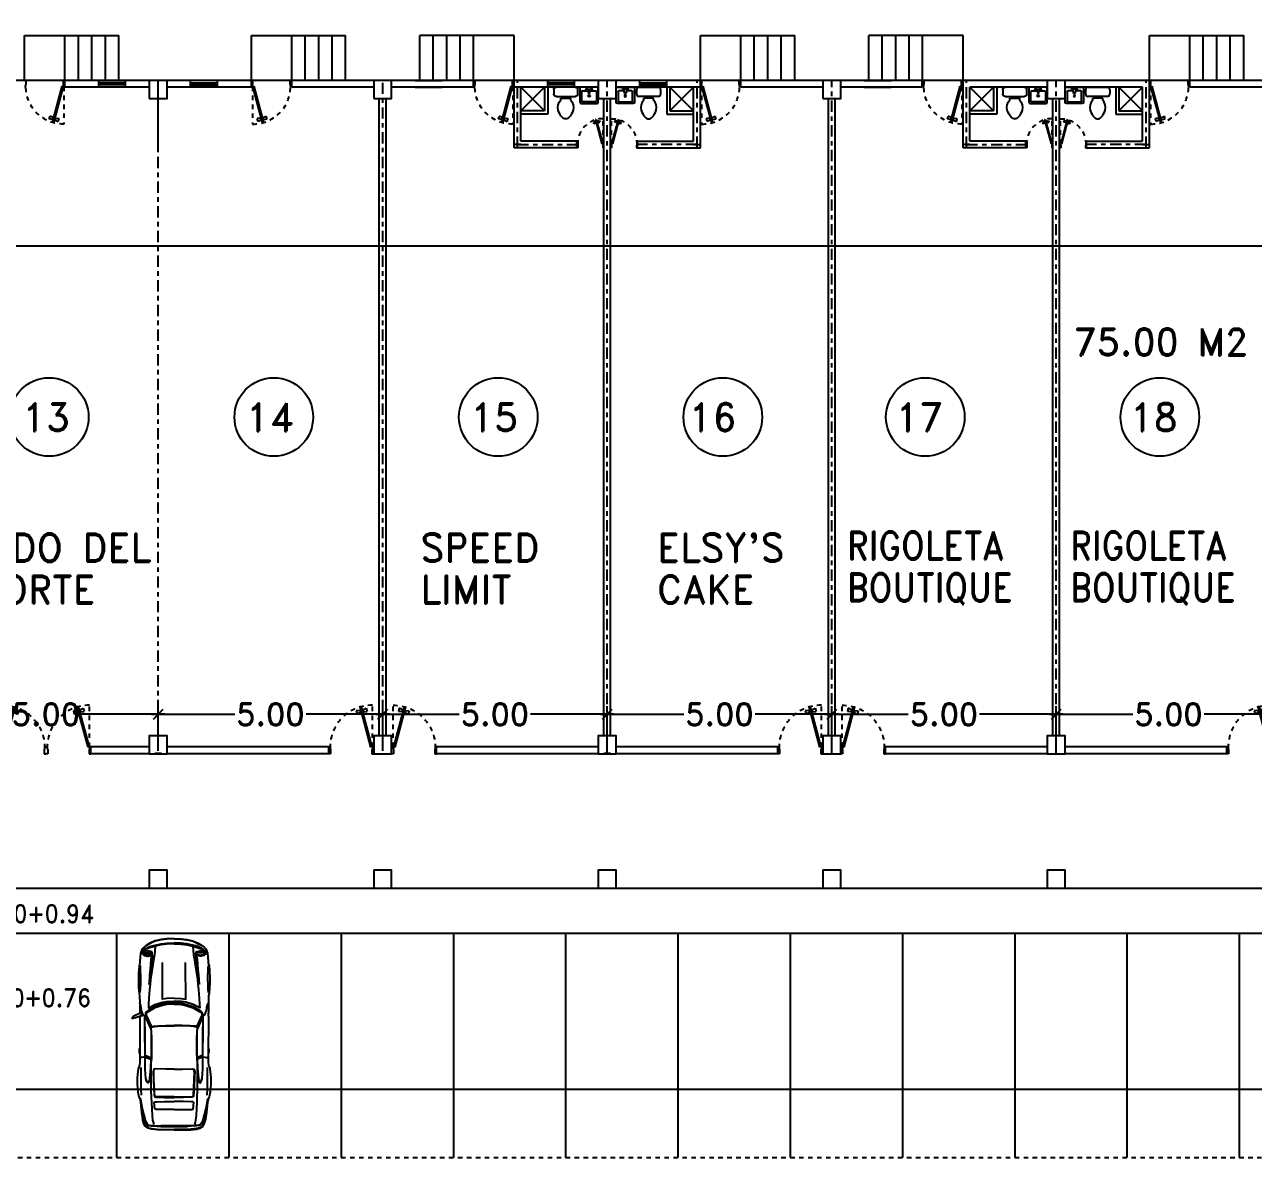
# Model space of a CAD drawing. Header units: millimetres. Extents: x 1590 to 1932, y -48 to 167.
# Drawn here: x 1657.69 to 1685.05, y 94.11 to 119.35 of the extents above; entities that cross this region are included whole.
import ezdxf

# ---------------------------------------------------------------- set-up
doc = ezdxf.new("R2010")
doc.units = ezdxf.units.MM
doc.header["$LTSCALE"] = 0.1
doc.header["$MEASUREMENT"] = 0
doc.header["$PDMODE"] = 35
doc.header["$PDSIZE"] = 0.75
for name, pattern in [('CENTERX2', [4, 2.5, -0.5, 0.5, -0.5]), ('DASHED', [0.75, 0.5, -0.25]), ('HIDDEN2', [0.1875, 0.125, -0.0625])]:
    doc.linetypes.add(name, pattern=pattern)
doc.layers.get('0').update_dxf_attribs({"linetype": 'CONTINUOUS'})
doc.layers.get('DEFPOINTS').update_dxf_attribs({"linetype": 'CONTINUOUS'})
for name, color, linetype in [('_KTI_CONTROL', 7, 'CONTINUOUS'), ('C-PRKG-CARS', 1, 'CONTINUOUS'), ('CALLES', 3, 'CONTINUOUS'), ('P-FIXT', 1, 'CONTINUOUS'), ('PARED', 4, 'CONTINUOUS'), ('PAREDES', 3, 'CONTINUOUS'), ('TERRENO', 4, 'CONTINUOUS'), ('TEXT', 3, 'CONTINUOUS')]:
    doc.layers.add(name, color=color, linetype=linetype)
doc.styles.add('ATT', font='txt')
doc.styles.add('ROMAND', font='romand.shx')
doc.dimstyles.new('URBA', dxfattribs={"dimtxt": 20, "dimasz": 0.5, "dimexe": 1.25, "dimexo": 0.63, "dimgap": 0.63, "dimtad": 0, "dimtih": 1, "dimtoh": 1, "dimzin": 1, "dimdsep": 46, "dimtxsty": 'ROMAND', "dimcen": 2.5, "dimclrd": 1, "dimclre": 1, "dimclrt": 3, "dimadec": 0, "dimazin": 0, "dimtfac": 1, "dimtmove": 0, "dimatfit": 3, "dimfxl": 1, "dimtvp": 1, "dimtolj": 1, "dimtzin": 1, "dimarcsym": 0})

# ---------------------------------------------------------------- blocks, each defined once
blk = doc.blocks.new('P-GIRO-D')
at = {"color": 2}
for p, q in [((-0.31, 0.963), (-0.389, 0.952)), ((-0.389, 0.952), (-0.371, 0.884)), ((-0.297, 0.915), (-0.371, 0.884)), ((-0.281, 1.048), (-0.31, 1.041)), ((-0.31, 1.041), (-0.069, 0.142)), ((-0.31, 0.963), (-0.297, 0.915)), ((-0.288, 0.958), (-0.307, 0.953)), ((-0.28, 0.929), (-0.299, 0.924)), ((-0.281, 1.048), (-0.04, 0.15)), ((-0.239, 0.971), (-0.259, 0.966)), ((-0.232, 0.942), (-0.251, 0.937)), ((-0.242, 0.981), (-0.167, 1.011)), ((-0.242, 0.981), (-0.229, 0.933)), ((-0.229, 0.933), (-0.149, 0.944)), ((-0.167, 1.011), (-0.149, 0.944)), ((-1, 0.15), (-0.97, 0.15)), ((-0.96, 0), (-1, 0)), ((-0.97, 0.15), (-0.97, 0.1)), ((-0.97, 0.1), (-0.96, 0.1)), ((-0.96, 0.1), (-0.96, 0)), ((-0.04, 0.15), (-0.069, 0.142)), ((-0.04, 0.1), (-0.04, 0)), ((-0.03, 0.1), (-0.04, 0.1)), ((-0.04, 0), (0, 0)), ((-0.03, 0.15), (-0.03, 0.1)), ((0, 0.15), (-0.03, 0.15))]:
    blk.add_line(p, q, dxfattribs=at)
at = {"color": 1, "linetype": 'HIDDEN2'}
blk.add_line((-0.03, 0.15), (-0.03, 1.08), dxfattribs=at)
blk.add_arc((-0.04, 0.15), 0.93, 89.3839, 180, dxfattribs=at)
blk = doc.blocks.new('02PCAR08')
at = {"color": 0, "linetype": 'ByBlock'}
for p, q in [((-104.1, 25.2), (-106.1, 20.2)), ((-103.4, 25.2), (-105.4, 20.1)), ((-102.6, 25.2), (-104.7, 20.1)), ((-165, 11.7), (-165, -11.7)), ((-164.5, -11.7), (-164.5, 11.7)), ((0, 0), (0, 0)), ((-104.1, -25.2), (-106.1, -20.2)), ((-103.4, -25.2), (-105.4, -20.1)), ((-102.6, -25.2), (-104.7, -20.1)), ((-68.3, -30.1), (-65.7, -30.1))]:
    blk.add_line(p, q, dxfattribs=at)
for points in [[(-67.9, 28.2), (-68.1, 27.8), (-65, 27.8), (-65.5, 29.8), (-68.5, 35.7), (-69.4, 36.7), (-70.2, 36.7), (-69.9, 35.7), (-68.3, 30.1), (-68.1, 29), (-67.1, 28.8)], [(-67.3, 25.4), (-68.3, 25.1), (-77.6, 20.8), (-78.2, 20.6), (-78.9, 20.4), (-81, 20), (-88.2, 19.8), (-96, 19.8), (-100.7, 19.8), (-105.5, 19.9), (-109.6, 20.2), (-113.5, 20.5), (-117.1, 20.8), (-119.9, 21.1), (-123.4, 21.5), (-125.6, 21.8), (-126.4, 22.3), (-126.8, 22.6), (-126.7, 23.1), (-126.2, 23.5), (-124.5, 24.4), (-122.9, 24.7), (-114.7, 25.3), (-68, 25.6)], [(-69.2, 25.1), (-78.4, 20.8), (-79.1, 20.6), (-79.8, 20.4), (-80.7, 20.1), (-83.9, 20), (-88.2, 20), (-92.7, 20), (-96, 20), (-104.7, 20.1), (-106.1, 20.2), (-113.5, 20.7), (-117.1, 20.9), (-119.5, 21.2), (-123, 21.5), (-125.2, 21.9), (-126.3, 22.3), (-126.5, 22.6), (-126.5, 23), (-126.1, 23.4), (-124.5, 24.2), (-122.9, 24.6), (-114.7, 25.2), (-103.9, 25.2), (-102.6, 25.2), (-86.2, 25.3), (-68.6, 25.5), (-68.2, 25.4)], [(-40.5, 21.9), (-34.1, 20.9), (-28, 20.1), (-23.9, 19.6), (-19.6, 19.1), (-15.4, 18.7), (-16.5, 20), (-18.7, 20.2), (-22.7, 20.6), (-27.4, 21), (-32, 21.4)], [(-11.4, 25.4), (-11.6, 26.1), (-11.9, 26.4), (-12.2, 26.1), (-12.5, 25.4), (-12.7, 24.4), (-12.8, 23), (-12.6, 21.8), (-12.5, 20.7), (-12.3, 20), (-11.9, 19.8), (-11.6, 20), (-11.4, 20.7), (-11.2, 21.8), (-11.1, 23), (-11.2, 24.3)], [(-67.3, -25.4), (-68.3, -25.1), (-77.6, -20.8), (-78.2, -20.6), (-78.9, -20.4), (-81, -20), (-88.2, -19.8), (-96, -19.8), (-100.7, -19.8), (-105.5, -19.9), (-109.6, -20.2), (-113.5, -20.5), (-117.1, -20.8), (-119.9, -21.1), (-123.4, -21.5), (-125.6, -21.8), (-126.4, -22.3), (-126.8, -22.6), (-126.7, -23.1), (-126.2, -23.5), (-124.5, -24.4), (-122.9, -24.7), (-114.7, -25.3), (-68, -25.6)], [(-69.2, -25.1), (-78.4, -20.8), (-79.1, -20.6), (-79.8, -20.4), (-80.7, -20.1), (-83.9, -20), (-88.2, -20), (-92.7, -20), (-96, -20), (-104.7, -20.1), (-106.1, -20.2), (-113.5, -20.7), (-117.1, -20.9), (-119.5, -21.2), (-123, -21.5), (-125.2, -21.9), (-126.3, -22.3), (-126.5, -22.6), (-126.5, -23), (-126.1, -23.4), (-124.5, -24.2), (-122.9, -24.6), (-114.7, -25.2), (-103.9, -25.2), (-102.6, -25.2), (-86.2, -25.3), (-68.6, -25.5), (-68.2, -25.4)], [(-40.5, -21.9), (-34.1, -20.9), (-28, -20.1), (-23.9, -19.6), (-19.6, -19.1), (-15.4, -18.7), (-16.5, -20), (-18.7, -20.2), (-22.7, -20.6), (-27.4, -21), (-32, -21.4)], [(-11.4, -25.4), (-11.6, -26.1), (-11.9, -26.4), (-12.2, -26.1), (-12.5, -25.4), (-12.7, -24.4), (-12.8, -23), (-12.6, -21.8), (-12.5, -20.7), (-12.3, -20), (-11.9, -19.8), (-11.6, -20), (-11.4, -20.7), (-11.2, -21.8), (-11.1, -23), (-11.2, -24.3)]]:
    blk.add_lwpolyline(points, close=True, dxfattribs=at)
for points in [[(-168.3, 0), (-168, 11.3), (-167.9, 14.6), (-167.3, 19.8), (-166.5, 22.7), (-164.7, 25.4), (-162.2, 26.7), (-158.7, 27.6)], [(-68.3, 30.1), (-104, 30), (-108.4, 30), (-111.6, 30.3), (-112.8, 31), (-114.8, 31.5), (-119.2, 32), (-122.8, 32.2), (-127.2, 32.2), (-131.3, 32.1), (-135, 31.6), (-138.9, 30.8), (-140.6, 30.1), (-144.1, 29.4), (-152.8, 28.4), (-158.7, 27.6), (-162.2, 26.4), (-164.5, 25.2), (-166.1, 22.7), (-166.9, 19.8), (-167.5, 14.9), (-167.6, 11.7), (-167.8, 0)], [(-140.6, 29.7), (-141.2, 29.4), (-147.8, 28.1), (-155.1, 26.5), (-159.6, 25.7), (-161.4, 25), (-163.2, 23.9), (-164.1, 22.4), (-164.6, 19.7), (-164.9, 15.1), (-165, 11.7)], [(-155.1, 26.5), (-155.4, 26.1), (-159.6, 25.2), (-161.4, 24.4), (-163.2, 23.3), (-163.8, 22), (-164.5, 15.1), (-164.5, 11.7)], [(-113.3, 29), (-117.4, 29.1), (-122.5, 29.1), (-127.4, 29), (-132.4, 29), (-137.5, 28.9)], [(-103.9, 25.2), (-103.9, 25.6), (-104.2, 26.9), (-104.4, 28.3), (-104.4, 29.1), (-104, 30)], [(-96, 30), (-96.3, 30), (-96.9, 30.5), (-100.1, 30.5), (-101.1, 30), (-102.5, 30)], [(-56.4, 0), (-56.7, 6.2), (-57.6, 10.2), (-59.8, 16.9), (-63.3, 22.7), (-63.9, 23.5), (-64.8, 24.4), (-65.7, 24.9), (-66.7, 25), (-67.8, 25), (-77.1, 20.7), (-77.7, 20.4), (-77.9, 19.7), (-77.7, 18.5), (-77.4, 16.9), (-77.1, 14.2), (-76.7, 7.2), (-76.7, 0)], [(-57.7, 0), (-58, 6.2), (-58.8, 10.2), (-61.1, 16.9), (-64.5, 22.7), (-65, 23.5), (-66, 24.3), (-67.3, 24.4), (-76.6, 20.2), (-77.2, 19.9), (-77.4, 19.4), (-77.1, 18.4), (-76.7, 14.1), (-76.4, 7.2), (-76.4, 0)], [(-68, 25.8), (-67, 27.1), (-63.3, 28.4), (-59, 29), (-57, 30.1)], [(0, 0), (-0.3, 6.2), (-0.9, 11.2), (-2.2, 16.4), (-3.3, 19.2), (-4.3, 21.3), (-6.3, 24.3), (-7.8, 26.3), (-9.2, 27.8), (-10.6, 28.5), (-13, 29.3), (-20.2, 30), (-21.7, 30), (-24, 30.7), (-27.8, 31), (-30.4, 31.2), (-33.4, 31.3), (-36.2, 31.3), (-39.7, 31.3), (-43, 31.1), (-48.4, 30.7), (-50.1, 30.2), (-57, 30.1), (-65.7, 30.1)], [(-7, 16.5), (-14.4, 17.2), (-17.5, 17.7), (-21.2, 18.3), (-25.2, 18.9), (-28.8, 19.5), (-36.2, 20.5), (-40.5, 21), (-44.8, 21.4), (-48.9, 21.8), (-52.6, 22), (-57.9, 22.3), (-61.1, 22.5), (-58, 16.9), (-56, 10.2), (-55.3, 6.2), (-55, 0)], [(-23.7, 29.8), (-26.1, 29.7), (-29, 29.6), (-32.6, 29.4), (-36.2, 29.4), (-40, 29.5), (-44.2, 29.6), (-47.5, 29.9)], [(-11.3, 26.8), (-12.3, 27), (-13.3, 27.3), (-14.2, 27), (-15.1, 26.3), (-15.4, 24.8), (-15.5, 23.5), (-15.5, 22.8), (-15.4, 21.5), (-15.1, 20), (-14.2, 19.2), (-13.3, 19.1), (-12.3, 19.3), (-11.3, 19.9)], [(-11.9, 19.8), (-12.7, 19.5), (-13.1, 19.5), (-13.8, 19.8), (-14.2, 20.6), (-14.6, 21.9), (-14.7, 23.1), (-14.6, 24.3), (-14.2, 25.6), (-13.8, 26.5), (-13.1, 26.8), (-11.9, 26.4)], [(-4.8, 0), (-5.1, 6.2), (-5.7, 11.2), (-7, 16.5), (-7.6, 19.2), (-8.3, 21.3), (-8.8, 22.7), (-9.3, 23.8), (-10.7, 26.4), (-13.7, 28.6), (-10.2, 26.2), (-8.6, 23.8), (-8, 22.7), (-7.3, 21.3), (-6.7, 19.2), (-6, 16.5), (-4.7, 11.2), (-4.1, 6.2), (-3.8, 0)], [(-12.6, 24.3), (-12.5, 23), (-12.7, 21.8)], [(-0.4, 0), (-0.7, 6.2), (-1.2, 11.2), (-2.5, 16.4), (-3.7, 19.2), (-4.7, 21.3), (-5.5, 22.8), (-7.8, 26.3)], [(-109.6, 20.2), (-127.4, 20.2), (-133.8, 20.2), (-139.2, 20.1), (-143.9, 19.9), (-149.5, 19.6), (-155.4, 19.3), (-159.6, 18.8), (-161.4, 18.4), (-163.2, 17.8)], [(-150.1, 0), (-150.1, 11.7), (-150, 15.7), (-149.5, 16.9), (-143.9, 17.4), (-143.5, 16.6), (-143.3, 15.1), (-143.2, 8.3), (-143.2, 0)], [(-114.7, 0), (-114.7, 7.2), (-114.5, 16.2), (-114.8, 17.6), (-117.1, 18.1), (-120.6, 18), (-124.5, 17.9), (-127.9, 17.7), (-129.9, 17.7), (-132.5, 17.5), (-134.8, 17.4), (-138.4, 17.1), (-139, 16.7), (-139.4, 16), (-139.5, 8.3), (-139.5, 0)], [(-139, 0), (-139, 8.2), (-138.9, 15.9), (-138.5, 16.6), (-138, 17), (-117.2, 17.9), (-115, 17.5)], [(-68.3, -30.1), (-104, -30), (-108.4, -30), (-111.6, -30.3), (-112.8, -31), (-114.8, -31.5), (-119.2, -32), (-122.8, -32.2), (-127.2, -32.2), (-131.3, -32.1), (-135, -31.6), (-138.9, -30.8), (-140.6, -30.1), (-144.1, -29.4), (-152.8, -28.4), (-158.7, -27.6), (-162.2, -26.4), (-164.5, -25.2), (-166.1, -22.7), (-166.9, -19.8), (-167.5, -14.9), (-167.6, -11.7), (-167.8, 0)], [(-150.1, 0), (-150.1, -11.7), (-150, -15.7), (-149.5, -16.9), (-143.9, -17.4), (-143.5, -16.6), (-143.3, -15.1), (-143.2, -8.3), (-143.2, 0)], [(-114.7, 0), (-114.7, -7.2), (-114.5, -16.2), (-114.8, -17.6), (-117.1, -18.1), (-120.6, -18), (-124.5, -17.9), (-127.9, -17.7), (-129.9, -17.7), (-132.5, -17.5), (-134.8, -17.4), (-138.4, -17.1), (-139, -16.7), (-139.4, -16), (-139.5, -8.3), (-139.5, 0)], [(-139, 0), (-139, -8.2), (-138.9, -15.9), (-138.5, -16.6), (-138, -17), (-117.2, -17.9), (-115, -17.5)], [(-56.4, 0), (-56.7, -6.2), (-57.6, -10.2), (-59.8, -16.9), (-63.3, -22.7), (-63.9, -23.5), (-64.8, -24.4), (-65.7, -24.9), (-66.7, -25), (-67.8, -25), (-77.1, -20.7), (-77.7, -20.4), (-77.9, -19.7), (-77.7, -18.5), (-77.4, -16.9), (-77.1, -14.2), (-76.7, -7.2), (-76.7, 0)], [(-57.7, 0), (-58, -6.2), (-58.8, -10.2), (-61.1, -16.9), (-64.5, -22.7), (-65, -23.5), (-66, -24.3), (-67.3, -24.4), (-76.6, -20.2), (-77.2, -19.9), (-77.4, -19.4), (-77.1, -18.4), (-76.7, -14.1), (-76.4, -7.2), (-76.4, 0)], [(0, 0), (-0.3, -6.2), (-0.9, -11.2), (-2.2, -16.4), (-3.3, -19.2), (-4.3, -21.3), (-6.3, -24.3), (-7.8, -26.3), (-9.2, -27.8), (-10.6, -28.5), (-13, -29.3), (-20.2, -30), (-21.7, -30), (-24, -30.7), (-27.8, -31), (-30.4, -31.2), (-33.4, -31.3), (-36.2, -31.3), (-39.7, -31.3), (-43, -31.1), (-48.4, -30.7), (-50.1, -30.2), (-57, -30.1), (-65.7, -30.1)], [(-7, -16.5), (-14.4, -17.2), (-17.5, -17.7), (-21.2, -18.3), (-25.2, -18.9), (-28.8, -19.5), (-36.2, -20.5), (-40.5, -21), (-44.8, -21.4), (-48.9, -21.8), (-52.6, -22), (-57.9, -22.3), (-61.1, -22.5), (-58, -16.9), (-56, -10.2), (-55.3, -6.2), (-55, 0)], [(-52.5, 0), (-52.7, 6.2), (-53.3, 10.2), (-51, 10.2), (-25.2, 10.1), (-21.2, 10.1)], [(-52.5, 0), (-52.7, -6.2), (-53.3, -10.2), (-51, -10.2), (-25.2, -10.1), (-21.2, -10.1)], [(-4.8, 0), (-5.1, -6.2), (-5.7, -11.2), (-7, -16.5), (-7.6, -19.2), (-8.3, -21.3), (-8.8, -22.7), (-9.3, -23.8), (-10.7, -26.4), (-13.7, -28.6), (-10.2, -26.2), (-8.6, -23.8), (-8, -22.7), (-7.3, -21.3), (-6.7, -19.2), (-6, -16.5), (-4.7, -11.2), (-4.1, -6.2), (-3.8, 0)], [(-0.4, 0), (-0.7, -6.2), (-1.2, -11.2), (-2.5, -16.4), (-3.7, -19.2), (-4.7, -21.3), (-5.5, -22.8), (-7.8, -26.3)], [(-168.3, 0), (-168, -11.3), (-167.9, -14.6), (-167.3, -19.8), (-166.5, -22.7), (-164.7, -25.4), (-162.2, -26.7), (-158.7, -27.6)], [(-140.6, -29.7), (-141.2, -29.4), (-147.8, -28.1), (-155.1, -26.5), (-159.6, -25.7), (-161.4, -25), (-163.2, -23.9), (-164.1, -22.4), (-164.6, -19.7), (-164.9, -15.1), (-165, -11.7)], [(-155.1, -26.5), (-155.4, -26.1), (-159.6, -25.2), (-161.4, -24.4), (-163.2, -23.3), (-163.8, -22), (-164.5, -15.1), (-164.5, -11.7)], [(-109.6, -20.2), (-127.4, -20.2), (-133.8, -20.2), (-139.2, -20.1), (-143.9, -19.9), (-149.5, -19.6), (-155.4, -19.3), (-159.6, -18.8), (-161.4, -18.4), (-163.2, -17.8)], [(-11.3, -26.8), (-12.3, -27), (-13.3, -27.3), (-14.2, -27), (-15.1, -26.3), (-15.4, -24.8), (-15.5, -23.5), (-15.5, -22.8), (-15.4, -21.5), (-15.1, -20), (-14.2, -19.2), (-13.3, -19.1), (-12.3, -19.3), (-11.3, -19.9)], [(-11.9, -19.8), (-12.7, -19.5), (-13.1, -19.5), (-13.8, -19.8), (-14.2, -20.6), (-14.6, -21.9), (-14.7, -23.1), (-14.6, -24.3), (-14.2, -25.6), (-13.8, -26.5), (-13.1, -26.8), (-11.9, -26.4)], [(-113.3, -29), (-117.4, -29.1), (-122.5, -29.1), (-127.4, -29), (-132.4, -29), (-137.5, -28.9)], [(-103.9, -25.2), (-103.9, -25.6), (-104.2, -26.9), (-104.4, -28.3), (-104.4, -29.1), (-104, -30)], [(-96, -30), (-96.3, -30), (-96.9, -30.5), (-100.1, -30.5), (-101.1, -30), (-102.5, -30)], [(-68, -25.8), (-67, -27.1), (-63.3, -28.4), (-59, -29), (-57, -30.1)], [(-23.7, -29.8), (-26.1, -29.7), (-29, -29.6), (-32.6, -29.4), (-36.2, -29.4), (-40, -29.5), (-44.2, -29.6), (-47.5, -29.9)], [(-12.6, -24.3), (-12.5, -23), (-12.7, -21.8)]]:
    blk.add_lwpolyline(points, dxfattribs=at)
blk = doc.blocks.new('15PTOI01')
at = {"color": 0, "linetype": 'ByBlock'}
for p, q in [((0, -8.5), (0, 8.5)), ((2, 10.5), (6, 10.5)), ((8, 8.5), (8, -8.5)), ((9.5, 4.375), (9.5, -4.375)), ((11.25, 4.375), (9.5, 4.375)), ((6, -10.5), (2, -10.5)), ((11.25, -4.375), (9.5, -4.375))]:
    blk.add_line(p, q, dxfattribs=at)
for centre, radius, start, end in [((2, 8.5), 2, 90, 180), ((6, 8.5), 2, 0, 90), ((17.766404, -2.827313), 9.712715, 75.184599, 132.137709), ((13.6875, -12.03125), 19.717859, 49.950272, 70.559965), ((23.458333, 0), 4.229167, 313.602819, 46.397181), ((2, -8.5), 2, 180, 270), ((6, -8.5), 2, 270, 0), ((17.766404, 2.827313), 9.712715, 227.862291, 284.815401), ((13.6875, 12.03125), 19.717859, 289.440035, 310.049728)]:
    blk.add_arc(centre, radius, start, end, dxfattribs=at)
at = {"color": 0, "linetype": 'ByBlock', "style": 'ATT'}
for tag, p, flags in [('ITEM', (0, -23), 3), ('ROOM_NUMBER', (0, -32), 1)]:
    blk.add_attdef(tag, p, '', height=6, dxfattribs=dict(at, flags=flags))
blk = doc.blocks.new('ss1')
at = {"layer": '_KTI_CONTROL', "color": 1}
for points in [[(0.141, 0.122, 0), (0.141, 0.122, 0), (0.141, 0.122, 0), (0.141, 0.122, 0), (0.141, 0.122, 0)], [(0.141, 0.122, 0), (0.141, 0.122, 0), (0.141, 0.122, 0), (0.141, 0.122, 0), (0.141, 0.122, 0), (0.141, 0.122, 0), (0.141, 0.122, 0), (0.141, 0.122, 0), (0.141, 0.122, 0), (0.141, 0.122, 0), (0.141, 0.122, 0)]]:
    blk.add_polyline3d(points, dxfattribs=at)
at = {"layer": '_KTI_CONTROL'}
for points in [[(0.141, 0.122, 0), (0.141, 0.122, 0), (0.141, 0.122, 0), (0.141, 0.122, 0)], [(0.141, 0.122, 0), (0.141, 0.122, 0)]]:
    blk.add_polyline3d(points, dxfattribs=at)
at = {"layer": 'P-FIXT', "xscale": 0.0254, "yscale": 0.0254, "zscale": 0.0254}
blk.add_blockref('15PTOI01', (17.719, 12.528), dxfattribs=at)
blk = doc.blocks.new('15PLAV06')
at = {"color": 0, "linetype": 'ByBlock'}
for p, q in [((0, 8.5), (0, -8.5)), ((16.5, 10), (1.5, 10)), ((2, -1.5), (2, 1.5)), ((7, 0.5), (3, 1.5)), ((4, 1.25), (4, 7.25)), ((4.75, 8), (15.25, 8)), ((7, -0.5), (7, 0.5)), ((16, 7.25), (16, -7.25)), ((18, -8.5), (18, 8.5)), ((1.5, -10), (16.5, -10)), ((3, -1.5), (7, -0.5)), ((4, -7.25), (4, -1.25)), ((15.25, -8), (4.75, -8))]:
    blk.add_line(p, q, dxfattribs=at)
for centre in [(2.5, 2.5), (9.5, 0), (2.5, -2.5)]:
    blk.add_circle(centre, 1, dxfattribs=at)
for centre, radius, start, end in [((1.5, 8.5), 1.5, 90, 180), ((4.75, 7.25), 0.75, 90, 180), ((15.25, 7.25), 0.75, 0, 90), ((16.5, 8.5), 1.5, 0, 90), ((1.5, -8.5), 1.5, 180, 270), ((4.75, -7.25), 0.75, 180, 270), ((15.25, -7.25), 0.75, 270, 0), ((16.5, -8.5), 1.5, 270, 0)]:
    blk.add_arc(centre, radius, start, end, dxfattribs=at)
at = {"color": 0, "linetype": 'ByBlock', "style": 'ATT'}
for tag, p, flags in [('ROOM_NUMBER', (0, -29), 1), ('ITEM', (0, -20), 3)]:
    blk.add_attdef(tag, p, '', height=6, dxfattribs=dict(at, flags=flags))
blk = doc.blocks.new('UTP1$0$DIMBLOCK')
at = {"color": 1}
blk.add_line((-7.5, 0), (10.5, 0), dxfattribs=at)
at = {"color": 4}
blk.add_line((-5.25, -5.25), (5.25, 5.25), dxfattribs=at)
blk = doc.blocks.new('*D207')
at = {"layer": 'CALLES', "color": 1, "linetype": 'Continuous', "transparency": 16777216}
for p, q in [((1655.661, 103.169), (1655.661, 104.162)), ((1660.661, 103.169), (1660.661, 104.162)), ((1655.681, 103.982), (1657.367, 103.982)), ((1660.641, 103.982), (1658.955, 103.982))]:
    blk.add_line(p, q, dxfattribs=at)
at = {"layer": 'DEFPOINTS', "color": 0, "linetype": 'Continuous', "transparency": 16777216}
for p in [(1660.661, 103.982), (1655.661, 103.106), (1660.661, 103.106)]:
    blk.add_point(p, dxfattribs=at)
at = {"layer": 'CALLES', "color": 1, "linetype": 'Continuous', "transparency": 16777216, "xscale": 0.02, "yscale": 0.02, "zscale": 0.02, "rotation": 180}
blk.add_blockref('UTP1$0$DIMBLOCK', (1655.661, 103.982), dxfattribs=at)
at = {"layer": 'CALLES', "color": 1, "linetype": 'Continuous', "transparency": 16777216, "xscale": 0.02, "yscale": 0.02, "zscale": 0.02}
blk.add_blockref('UTP1$0$DIMBLOCK', (1660.661, 103.982), dxfattribs=at)
at = {"layer": 'CALLES', "color": 3, "linetype": 'Continuous', "transparency": 16777216, "insert": (1658.161, 103.982), "char_height": 0.5, "attachment_point": 5, "style": 'ROMAND'}
blk.add_mtext('\\A1;5.00', dxfattribs=at)
blk = doc.blocks.new('*D208')
at = {"layer": 'CALLES', "color": 1, "linetype": 'Continuous', "transparency": 16777216}
for p, q in [((1660.661, 103.169), (1660.661, 104.162)), ((1665.661, 103.169), (1665.661, 104.162)), ((1660.681, 103.982), (1662.367, 103.982)), ((1665.641, 103.982), (1663.955, 103.982))]:
    blk.add_line(p, q, dxfattribs=at)
at = {"layer": 'DEFPOINTS', "color": 0, "linetype": 'Continuous', "transparency": 16777216}
for p in [(1665.661, 103.982), (1660.661, 103.106), (1665.661, 103.106)]:
    blk.add_point(p, dxfattribs=at)
at = {"layer": 'CALLES', "color": 1, "linetype": 'Continuous', "transparency": 16777216, "xscale": 0.02, "yscale": 0.02, "zscale": 0.02, "rotation": 180}
blk.add_blockref('UTP1$0$DIMBLOCK', (1660.661, 103.982), dxfattribs=at)
at = {"layer": 'CALLES', "color": 1, "linetype": 'Continuous', "transparency": 16777216, "xscale": 0.02, "yscale": 0.02, "zscale": 0.02}
blk.add_blockref('UTP1$0$DIMBLOCK', (1665.661, 103.982), dxfattribs=at)
at = {"layer": 'CALLES', "color": 3, "linetype": 'Continuous', "transparency": 16777216, "insert": (1663.161, 103.982), "char_height": 0.5, "attachment_point": 5, "style": 'ROMAND'}
blk.add_mtext('\\A1;5.00', dxfattribs=at)
blk = doc.blocks.new('*D209')
at = {"layer": 'CALLES', "color": 1, "linetype": 'Continuous', "transparency": 16777216}
for p, q in [((1665.661, 103.169), (1665.661, 104.162)), ((1670.661, 103.169), (1670.661, 104.162)), ((1665.681, 103.982), (1667.367, 103.982)), ((1670.641, 103.982), (1668.955, 103.982))]:
    blk.add_line(p, q, dxfattribs=at)
at = {"layer": 'DEFPOINTS', "color": 0, "linetype": 'Continuous', "transparency": 16777216}
for p in [(1670.661, 103.982), (1665.661, 103.106), (1670.661, 103.106)]:
    blk.add_point(p, dxfattribs=at)
at = {"layer": 'CALLES', "color": 1, "linetype": 'Continuous', "transparency": 16777216, "xscale": 0.02, "yscale": 0.02, "zscale": 0.02, "rotation": 180}
blk.add_blockref('UTP1$0$DIMBLOCK', (1665.661, 103.982), dxfattribs=at)
at = {"layer": 'CALLES', "color": 1, "linetype": 'Continuous', "transparency": 16777216, "xscale": 0.02, "yscale": 0.02, "zscale": 0.02}
blk.add_blockref('UTP1$0$DIMBLOCK', (1670.661, 103.982), dxfattribs=at)
at = {"layer": 'CALLES', "color": 3, "linetype": 'Continuous', "transparency": 16777216, "insert": (1668.161, 103.982), "char_height": 0.5, "attachment_point": 5, "style": 'ROMAND'}
blk.add_mtext('\\A1;5.00', dxfattribs=at)
blk = doc.blocks.new('*D210')
at = {"layer": 'CALLES', "color": 1, "linetype": 'Continuous', "transparency": 16777216}
for p, q in [((1670.661, 103.169), (1670.661, 104.162)), ((1675.661, 103.169), (1675.661, 104.162)), ((1670.681, 103.982), (1672.367, 103.982)), ((1675.641, 103.982), (1673.955, 103.982))]:
    blk.add_line(p, q, dxfattribs=at)
at = {"layer": 'DEFPOINTS', "color": 0, "linetype": 'Continuous', "transparency": 16777216}
for p in [(1675.661, 103.982), (1670.661, 103.106), (1675.661, 103.106)]:
    blk.add_point(p, dxfattribs=at)
at = {"layer": 'CALLES', "color": 1, "linetype": 'Continuous', "transparency": 16777216, "xscale": 0.02, "yscale": 0.02, "zscale": 0.02, "rotation": 180}
blk.add_blockref('UTP1$0$DIMBLOCK', (1670.661, 103.982), dxfattribs=at)
at = {"layer": 'CALLES', "color": 1, "linetype": 'Continuous', "transparency": 16777216, "xscale": 0.02, "yscale": 0.02, "zscale": 0.02}
blk.add_blockref('UTP1$0$DIMBLOCK', (1675.661, 103.982), dxfattribs=at)
at = {"layer": 'CALLES', "color": 3, "linetype": 'Continuous', "transparency": 16777216, "insert": (1673.161, 103.982), "char_height": 0.5, "attachment_point": 5, "style": 'ROMAND'}
blk.add_mtext('\\A1;5.00', dxfattribs=at)
blk = doc.blocks.new('*D211')
at = {"layer": 'CALLES', "color": 1, "linetype": 'Continuous', "transparency": 16777216}
for p, q in [((1675.661, 103.169), (1675.661, 104.162)), ((1680.661, 103.169), (1680.661, 104.162)), ((1675.681, 103.982), (1677.367, 103.982)), ((1680.641, 103.982), (1678.955, 103.982))]:
    blk.add_line(p, q, dxfattribs=at)
at = {"layer": 'DEFPOINTS', "color": 0, "linetype": 'Continuous', "transparency": 16777216}
for p in [(1680.661, 103.982), (1675.661, 103.106), (1680.661, 103.106)]:
    blk.add_point(p, dxfattribs=at)
at = {"layer": 'CALLES', "color": 1, "linetype": 'Continuous', "transparency": 16777216, "xscale": 0.02, "yscale": 0.02, "zscale": 0.02, "rotation": 180}
blk.add_blockref('UTP1$0$DIMBLOCK', (1675.661, 103.982), dxfattribs=at)
at = {"layer": 'CALLES', "color": 1, "linetype": 'Continuous', "transparency": 16777216, "xscale": 0.02, "yscale": 0.02, "zscale": 0.02}
blk.add_blockref('UTP1$0$DIMBLOCK', (1680.661, 103.982), dxfattribs=at)
at = {"layer": 'CALLES', "color": 3, "linetype": 'Continuous', "transparency": 16777216, "insert": (1678.161, 103.982), "char_height": 0.5, "attachment_point": 5, "style": 'ROMAND'}
blk.add_mtext('\\A1;5.00', dxfattribs=at)
blk = doc.blocks.new('*D212')
at = {"layer": 'CALLES', "color": 1, "linetype": 'Continuous', "transparency": 16777216}
for p, q in [((1680.661, 103.169), (1680.661, 104.162)), ((1685.661, 103.169), (1685.661, 104.162)), ((1680.681, 103.982), (1682.367, 103.982)), ((1685.641, 103.982), (1683.955, 103.982))]:
    blk.add_line(p, q, dxfattribs=at)
at = {"layer": 'DEFPOINTS', "color": 0, "linetype": 'Continuous', "transparency": 16777216}
for p in [(1685.661, 103.982), (1680.661, 103.106), (1685.661, 103.106)]:
    blk.add_point(p, dxfattribs=at)
at = {"layer": 'CALLES', "color": 1, "linetype": 'Continuous', "transparency": 16777216, "xscale": 0.02, "yscale": 0.02, "zscale": 0.02, "rotation": 180}
blk.add_blockref('UTP1$0$DIMBLOCK', (1680.661, 103.982), dxfattribs=at)
at = {"layer": 'CALLES', "color": 1, "linetype": 'Continuous', "transparency": 16777216, "xscale": 0.02, "yscale": 0.02, "zscale": 0.02}
blk.add_blockref('UTP1$0$DIMBLOCK', (1685.661, 103.982), dxfattribs=at)
at = {"layer": 'CALLES', "color": 3, "linetype": 'Continuous', "transparency": 16777216, "insert": (1683.161, 103.982), "char_height": 0.5, "attachment_point": 5, "style": 'ROMAND'}
blk.add_mtext('\\A1;5.00', dxfattribs=at)
blk = doc.blocks.new('*D224')
at = {"layer": 'CALLES', "color": 1, "linetype": 'Continuous', "transparency": 16777216}
for p, q in [((1654.736, 94.171), (1654.736, 95.811)), ((1733.028, 94.171), (1733.028, 95.811)), ((1654.756, 95.631), (1692.408, 95.631)), ((1733.008, 95.631), (1694.448, 95.631))]:
    blk.add_line(p, q, dxfattribs=at)
at = {"layer": 'DEFPOINTS', "color": 0, "linetype": 'Continuous', "transparency": 16777216}
for p in [(1733.028, 95.631), (1654.736, 94.108), (1733.028, 94.108)]:
    blk.add_point(p, dxfattribs=at)
at = {"layer": 'CALLES', "color": 1, "linetype": 'Continuous', "transparency": 16777216, "xscale": 0.02, "yscale": 0.02, "zscale": 0.02, "rotation": 180}
blk.add_blockref('UTP1$0$DIMBLOCK', (1654.736, 95.631), dxfattribs=at)
at = {"layer": 'CALLES', "color": 1, "linetype": 'Continuous', "transparency": 16777216, "xscale": 0.02, "yscale": 0.02, "zscale": 0.02}
blk.add_blockref('UTP1$0$DIMBLOCK', (1733.028, 95.631), dxfattribs=at)
at = {"layer": 'CALLES', "color": 3, "linetype": 'Continuous', "transparency": 16777216, "insert": (1693.428, 95.631), "char_height": 0.5, "attachment_point": 5, "style": 'ROMAND'}
blk.add_mtext('\\A1;78.29', dxfattribs=at)
blk = doc.blocks.new('*D347')
at = {"color": 1, "linetype": 'Continuous', "transparency": 16777216}
for p, q in [((1640.661, 112.864), (1640.661, 114.603)), ((1640.681, 114.423), (1687.917, 114.423)), ((1735.641, 114.423), (1693.314, 114.423)), ((1735.661, 112.106), (1735.661, 114.603))]:
    blk.add_line(p, q, dxfattribs=at)
at = {"layer": 'DEFPOINTS', "color": 0, "linetype": 'Continuous', "transparency": 16777216}
for p in [(1735.661, 114.423), (1640.661, 112.802), (1735.661, 112.043)]:
    blk.add_point(p, dxfattribs=at)
at = {"color": 1, "linetype": 'Continuous', "transparency": 16777216, "xscale": 0.02, "yscale": 0.02, "zscale": 0.02, "rotation": 180}
blk.add_blockref('UTP1$0$DIMBLOCK', (1640.661, 114.423), dxfattribs=at)
at = {"color": 1, "linetype": 'Continuous', "transparency": 16777216, "xscale": 0.02, "yscale": 0.02, "zscale": 0.02}
blk.add_blockref('UTP1$0$DIMBLOCK', (1735.661, 114.423), dxfattribs=at)
at = {"color": 3, "linetype": 'Continuous', "transparency": 16777216, "insert": (1690.615, 114.423), "char_height": 0.5, "attachment_point": 5, "style": 'ROMAND'}
blk.add_mtext('\\A1;POLIGONO "D"', dxfattribs=at)

msp = doc.modelspace()

# ---------------------------------------------------------------- linework, layer by layer
at = {"color": 1, "linetype": 'Continuous'}
for p, q in [((1657.6858, 118.1043), (1657.6858, 119.1043)), ((1657.6858, 119.1043), (1659.7858, 119.1043)), ((1658.5858, 118.1043), (1658.5858, 119.1043)), ((1658.5858, 118.1043), (1658.5858, 119.1043)), ((1658.5858, 118.1043), (1658.5858, 119.1043)), ((1658.8858, 118.1043), (1658.8858, 119.1043)), ((1659.1858, 118.1043), (1659.1858, 119.1043)), ((1659.4858, 118.1043), (1659.4858, 119.1043)), ((1659.7858, 118.1043), (1659.7858, 119.1043)), ((1662.7358, 118.1043), (1662.7358, 119.1043)), ((1662.7358, 119.1043), (1664.8358, 119.1043)), ((1663.6358, 118.1043), (1663.6358, 119.1043)), ((1663.6358, 118.1043), (1663.6358, 119.1043)), ((1663.6358, 118.1043), (1663.6358, 119.1043)), ((1663.9358, 118.1043), (1663.9358, 119.1043)), ((1664.2358, 118.1043), (1664.2358, 119.1043)), ((1664.5358, 118.1043), (1664.5358, 119.1043)), ((1664.8358, 118.1043), (1664.8358, 119.1043)), ((1666.4858, 118.1043), (1666.4858, 119.1043)), ((1668.5858, 119.1043), (1666.4858, 119.1043)), ((1666.7858, 118.1043), (1666.7858, 119.1043)), ((1667.0858, 118.1043), (1667.0858, 119.1043)), ((1667.3858, 118.1043), (1667.3858, 119.1043)), ((1667.6858, 118.1043), (1667.6858, 119.1043)), ((1667.6858, 118.1043), (1667.6858, 119.1043)), ((1667.6858, 118.1043), (1667.6858, 119.1043)), ((1668.5858, 118.1043), (1668.5858, 119.1043)), ((1672.7358, 118.1043), (1672.7358, 119.1043)), ((1672.7358, 119.1043), (1674.8358, 119.1043)), ((1673.6358, 118.1043), (1673.6358, 119.1043)), ((1673.6358, 118.1043), (1673.6358, 119.1043)), ((1673.6358, 118.1043), (1673.6358, 119.1043)), ((1673.9358, 118.1043), (1673.9358, 119.1043)), ((1674.2358, 118.1043), (1674.2358, 119.1043)), ((1674.5358, 118.1043), (1674.5358, 119.1043)), ((1674.8358, 118.1043), (1674.8358, 119.1043)), ((1678.5858, 119.1043), (1676.4858, 119.1043)), ((1676.4858, 118.1043), (1676.4858, 119.1043)), ((1676.7858, 118.1043), (1676.7858, 119.1043)), ((1677.0858, 118.1043), (1677.0858, 119.1043)), ((1677.3858, 118.1043), (1677.3858, 119.1043)), ((1677.6858, 118.1043), (1677.6858, 119.1043)), ((1677.6858, 118.1043), (1677.6858, 119.1043)), ((1677.6858, 118.1043), (1677.6858, 119.1043)), ((1678.5858, 118.1043), (1678.5858, 119.1043)), ((1682.7347, 118.1043), (1682.7347, 119.1043)), ((1682.7347, 119.1043), (1684.8358, 119.1043)), ((1683.6358, 118.1043), (1683.6358, 119.1043)), ((1683.6358, 118.1043), (1683.6358, 119.1043)), ((1683.6358, 118.1043), (1683.6358, 119.1043)), ((1683.9358, 118.1043), (1683.9358, 119.1043)), ((1684.2358, 118.1043), (1684.2358, 119.1043)), ((1684.5358, 118.1043), (1684.5358, 119.1043)), ((1684.8358, 118.1043), (1684.8358, 119.1043))]:
    msp.add_line(p, q, dxfattribs=at)
at = {"color": 2, "linetype": 'Continuous'}
for p, q in [((1659.7358, 99.1083), (1659.7358, 94.1083)), ((1662.2358, 99.1083), (1662.2358, 94.1083)), ((1664.7358, 99.1083), (1664.7358, 94.1083)), ((1667.2358, 99.1083), (1667.2358, 94.1083)), ((1669.7358, 99.1083), (1669.7358, 94.1083)), ((1672.2358, 99.1083), (1672.2358, 94.1083)), ((1674.7358, 99.1083), (1674.7358, 94.1083)), ((1677.2357, 99.1083), (1677.2357, 94.1083)), ((1679.7357, 99.1083), (1679.7357, 94.1083)), ((1682.2357, 99.1083), (1682.2357, 94.1083)), ((1684.7357, 99.1083), (1684.7357, 94.1083))]:
    msp.add_line(p, q, dxfattribs=at)
for centre in [(1658.2358, 110.6061), (1663.2358, 110.6061), (1668.2358, 110.6061), (1673.2358, 110.6061), (1677.7445, 110.6061), (1682.9688, 110.6061)]:
    msp.add_circle(centre, 0.8758, dxfattribs=at)
at = {"layer": 'CALLES', "color": 1, "linetype": 'Continuous'}
for p, q in [((1658.5858, 118.1043), (1657.6847, 118.1043)), ((1663.6358, 118.1043), (1662.7347, 118.1043)), ((1668.5869, 118.1043), (1667.6858, 118.1043)), ((1673.6358, 118.1043), (1672.7347, 118.1043)), ((1678.5858, 118.1043), (1677.6745, 118.1043)), ((1683.6347, 118.1043), (1682.7336, 118.1043))]:
    msp.add_line(p, q, dxfattribs=at)
at = {"layer": 'CALLES', "color": 4, "linetype": 'Continuous'}
for points in [[(1660.4608, 117.7043), (1660.8608, 117.7043), (1660.8608, 118.1043), (1660.4608, 118.1043)], [(1665.4608, 117.7043), (1665.8608, 117.7043), (1665.8608, 118.1043), (1665.4608, 118.1043)], [(1670.4608, 117.7043), (1670.8608, 117.7043), (1670.8608, 118.1043), (1670.4608, 118.1043)], [(1675.4608, 117.7043), (1675.8608, 117.7043), (1675.8608, 118.1043), (1675.4608, 118.1043)], [(1680.4608, 117.7043), (1680.8608, 117.7043), (1680.8608, 118.1043), (1680.4608, 118.1043)], [(1660.4608, 103.1043), (1660.8608, 103.1043), (1660.8608, 103.5043), (1660.4608, 103.5043)], [(1665.4608, 103.1043), (1665.8608, 103.1043), (1665.8608, 103.5043), (1665.4608, 103.5043)], [(1670.4608, 103.1043), (1670.8608, 103.1043), (1670.8608, 103.5043), (1670.4608, 103.5043)], [(1675.4608, 103.1043), (1675.8608, 103.1043), (1675.8608, 103.5043), (1675.4608, 103.5043)], [(1680.4608, 103.1043), (1680.8608, 103.1043), (1680.8608, 103.5043), (1680.4608, 103.5043)], [(1660.4608, 100.1083), (1660.8608, 100.1083), (1660.8608, 100.5083), (1660.4608, 100.5083)], [(1665.4608, 100.1083), (1665.8608, 100.1083), (1665.8608, 100.5083), (1665.4608, 100.5083)], [(1670.4608, 100.1083), (1670.8608, 100.1083), (1670.8608, 100.5083), (1670.4608, 100.5083)], [(1675.4608, 100.1083), (1675.8608, 100.1083), (1675.8608, 100.5083), (1675.4608, 100.5083)], [(1680.4608, 100.1083), (1680.8608, 100.1083), (1680.8608, 100.5083), (1680.4608, 100.5083)]]:
    msp.add_lwpolyline(points, close=True, dxfattribs=at)
at = {"layer": 'PARED', "color": 2}
for p, q in [((1658.5858, 118.1043), (1658.5858, 118.1061)), ((1662.7358, 118.1043), (1662.7358, 118.1061)), ((1669.9858, 116.6061), (1669.9858, 116.7561)), ((1671.3358, 116.6061), (1671.3358, 116.7561)), ((1679.9858, 116.6061), (1679.9858, 116.7561)), ((1681.3358, 116.6061), (1681.3358, 116.7561))]:
    msp.add_line(p, q, dxfattribs=at)
at = {"layer": 'PARED', "color": 3}
for p, q in [((1660.4608, 117.9543), (1658.5858, 117.9543)), ((1659.9358, 118.1043), (1659.3358, 118.1043)), ((1659.9358, 117.9543), (1659.3358, 117.9543)), ((1662.7358, 117.9543), (1660.8608, 117.9543)), ((1665.4608, 117.9543), (1663.6358, 117.9543)), ((1667.6858, 117.9543), (1665.8608, 117.9543)), ((1666.3858, 118.1043), (1666.9858, 118.1043)), ((1666.3858, 117.9543), (1666.9858, 117.9543)), ((1670.4608, 117.9543), (1668.5858, 117.9543)), ((1670.4608, 117.9543), (1668.7358, 117.9543)), ((1669.9358, 118.1043), (1669.3358, 118.1043)), ((1669.9358, 117.9543), (1669.3358, 117.9543)), ((1672.7358, 117.9543), (1670.8608, 117.9543)), ((1675.4608, 117.9543), (1673.6358, 117.9543)), ((1677.5858, 117.9543), (1675.8608, 117.9543)), ((1676.3858, 118.1043), (1676.9858, 118.1043)), ((1676.3858, 117.9543), (1676.9858, 117.9543)), ((1680.4608, 117.9543), (1678.7358, 117.9543)), ((1679.8756, 118.1043), (1679.2756, 118.1043)), ((1679.8756, 117.9543), (1679.2756, 117.9543)), ((1682.5858, 117.9543), (1680.8608, 117.9543)), ((1685.4608, 117.9543), (1683.6347, 117.9543)), ((1684.9358, 118.1043), (1684.3358, 118.1043)), ((1684.9358, 117.9543), (1684.3358, 117.9543)), ((1665.5858, 103.5043), (1665.5858, 117.7043)), ((1665.7358, 103.5043), (1665.7358, 117.7043)), ((1670.5858, 103.5043), (1670.5858, 117.7043)), ((1670.7358, 103.5043), (1670.7358, 117.7043)), ((1675.5858, 103.5043), (1675.5858, 117.7043)), ((1675.7358, 103.5043), (1675.7358, 117.7043)), ((1680.5858, 103.5043), (1680.5858, 117.7043)), ((1680.7358, 103.5043), (1680.7358, 117.7043)), ((1648.7358, 100.1083), (1740.0279, 100.1083)), ((1649.7358, 99.1083), (1738.0279, 99.1083))]:
    msp.add_line(p, q, dxfattribs=at)
at = {"layer": 'PARED', "color": 1}
for p, q in [((1659.9358, 118.0543), (1659.334, 118.0543)), ((1659.9358, 118.0043), (1659.334, 118.0043)), ((1661.3858, 118.0543), (1661.9875, 118.0543)), ((1661.3858, 118.0043), (1661.9875, 118.0043)), ((1669.2658, 117.9561), (1668.7358, 117.4261)), ((1669.2658, 117.4261), (1668.7358, 117.9561)), ((1669.9358, 118.0543), (1669.334, 118.0543)), ((1669.9358, 118.0043), (1669.334, 118.0043)), ((1671.3858, 118.0543), (1671.9875, 118.0543)), ((1671.3858, 118.0043), (1671.9875, 118.0043)), ((1672.0558, 117.9561), (1672.5858, 117.4261)), ((1672.0558, 117.4261), (1672.5858, 117.9561)), ((1679.2658, 117.9561), (1678.7358, 117.4261)), ((1679.2658, 117.4261), (1678.7358, 117.9561)), ((1682.0558, 117.4261), (1682.5858, 117.9561)), ((1682.0558, 117.9561), (1682.5858, 117.4261))]:
    msp.add_line(p, q, dxfattribs=at)
at = {"layer": 'PARED', "color": 8, "linetype": 'CENTERX2'}
for p, q in [((1660.6608, 116.6061), (1660.6608, 118.1061)), ((1660.6608, 103.5043), (1660.6608, 118.1061)), ((1665.6608, 103.5043), (1665.6608, 118.1061)), ((1668.6608, 116.6061), (1668.6608, 118.1043)), ((1670.6608, 103.1061), (1670.6608, 118.1061)), ((1672.6608, 116.6061), (1672.6608, 118.1043)), ((1675.6608, 103.1061), (1675.6608, 118.1061)), ((1678.6608, 116.6061), (1678.6608, 118.1043)), ((1680.6608, 103.1061), (1680.6608, 118.1061)), ((1682.6608, 116.6061), (1682.6608, 118.1043)), ((1668.7358, 116.6811), (1668.5858, 116.6811)), ((1668.6608, 116.6811), (1669.9858, 116.6811)), ((1672.6608, 116.6811), (1671.3358, 116.6811)), ((1672.5858, 116.6811), (1672.7358, 116.6811)), ((1678.7358, 116.6811), (1678.5858, 116.6811)), ((1678.6608, 116.6811), (1679.9858, 116.6811)), ((1682.6608, 116.6811), (1681.3358, 116.6811)), ((1682.5858, 116.6811), (1682.7358, 116.6811))]:
    msp.add_line(p, q, dxfattribs=at)
at = {"layer": 'PAREDES', "color": 2, "linetype": 'DASHED'}
msp.add_line((1654.7358, 94.1083), (1733.0279, 94.1083), dxfattribs=at)
at = {"layer": 'TERRENO', "color": 6, "linetype": 'Continuous'}
for p, q in [((1657.7358, 118.1043), (1653.6347, 118.1043)), ((1662.7358, 118.1043), (1658.5858, 118.1043)), ((1665.4608, 118.1043), (1663.6358, 118.1043)), ((1667.6858, 118.1043), (1665.4608, 118.1043)), ((1672.7358, 118.1043), (1668.5858, 118.1043)), ((1677.6745, 118.1043), (1673.6358, 118.1043)), ((1677.6745, 117.9543), (1675.8608, 117.9543)), ((1682.7358, 118.1043), (1678.5858, 118.1043)), ((1687.7358, 118.1043), (1683.6347, 118.1043)), ((1660.4608, 103.1043), (1659.1608, 103.1043)), ((1664.4608, 103.1043), (1660.8608, 103.1043)), ((1670.4608, 103.1043), (1666.8608, 103.1043)), ((1674.4608, 103.1043), (1670.8608, 103.1043)), ((1680.4608, 103.1043), (1676.8608, 103.1043)), ((1684.4608, 103.1043), (1680.8608, 103.1043))]:
    msp.add_line(p, q, dxfattribs=at)
at = {"layer": 'TERRENO', "color": 2, "linetype": 'Continuous'}
for p, q in [((1658.5858, 117.9543), (1658.5858, 118.1043)), ((1662.7358, 117.9543), (1662.7358, 118.1043)), ((1668.5858, 116.6061), (1668.5858, 117.9543)), ((1668.7358, 116.7561), (1668.7358, 117.9543)), ((1669.2658, 117.9561), (1669.2658, 117.4261)), ((1669.3358, 117.9561), (1669.3358, 117.3561)), ((1671.9858, 117.9561), (1671.9858, 117.3561)), ((1672.0558, 117.9561), (1672.0558, 117.4261)), ((1672.5858, 116.7561), (1672.5858, 117.9543)), ((1672.7358, 116.6061), (1672.7358, 117.9543)), ((1678.5858, 116.6061), (1678.5858, 117.9543)), ((1678.7358, 116.7561), (1678.7358, 117.9543)), ((1679.2658, 117.9561), (1679.2658, 117.4261)), ((1679.3358, 117.9561), (1679.3358, 117.3561)), ((1681.9858, 117.9561), (1681.9858, 117.3561)), ((1682.0558, 117.9561), (1682.0558, 117.4261)), ((1682.5858, 116.7561), (1682.5858, 117.9543)), ((1682.7358, 116.6061), (1682.7358, 117.9543)), ((1669.2658, 117.4261), (1668.7358, 117.4261)), ((1672.0558, 117.4261), (1672.5858, 117.4261)), ((1679.2658, 117.4261), (1678.7358, 117.4261)), ((1682.0558, 117.4261), (1682.5858, 117.4261)), ((1669.3358, 117.3561), (1668.7358, 117.3561)), ((1671.9858, 117.3561), (1672.5858, 117.3561)), ((1679.3358, 117.3561), (1678.7358, 117.3561)), ((1681.9858, 117.3561), (1682.5858, 117.3561)), ((1669.9858, 116.6061), (1668.5858, 116.6061)), ((1669.9858, 116.7561), (1668.7358, 116.7561)), ((1671.3358, 116.7561), (1672.5858, 116.7561)), ((1671.3358, 116.6061), (1672.7358, 116.6061)), ((1679.9858, 116.6061), (1678.5858, 116.6061)), ((1679.9858, 116.7561), (1678.7358, 116.7561)), ((1681.3358, 116.7561), (1682.5858, 116.7561)), ((1681.3358, 116.6061), (1682.7358, 116.6061)), ((1660.4608, 103.2543), (1659.1608, 103.2543)), ((1664.4608, 103.2543), (1660.8608, 103.2543)), ((1670.4608, 103.2543), (1666.8608, 103.2543)), ((1674.4608, 103.2543), (1670.8608, 103.2543)), ((1680.4608, 103.2543), (1676.8608, 103.2543)), ((1684.4608, 103.2543), (1680.8608, 103.2543)), ((1660.7358, 103.1061), (1660.5858, 103.1061))]:
    msp.add_line(p, q, dxfattribs=at)
at = {"layer": 'TERRENO', "color": 4, "linetype": 'Continuous'}
for p, q in [((1659.3358, 117.9543), (1659.3358, 118.1043)), ((1659.9358, 117.9543), (1659.9358, 118.1043)), ((1661.384, 117.9543), (1661.384, 118.1043)), ((1661.9858, 117.9543), (1661.9858, 118.1043)), ((1663.6358, 117.9543), (1663.6358, 118.1043)), ((1663.6358, 117.9543), (1663.6358, 118.1043)), ((1663.6358, 117.9543), (1663.6358, 118.1043)), ((1663.6358, 117.9543), (1663.6358, 118.1043)), ((1667.6858, 117.9543), (1667.6858, 118.1043)), ((1667.6858, 117.9543), (1667.6858, 118.1043)), ((1667.6858, 117.9543), (1667.6858, 118.1043)), ((1667.6858, 117.9543), (1667.6858, 118.1043)), ((1668.5858, 117.9543), (1668.5858, 118.1043)), ((1669.3358, 117.9543), (1669.3358, 118.1043)), ((1669.9358, 117.9543), (1669.9358, 118.1043)), ((1671.3858, 117.9543), (1671.3858, 118.1043)), ((1671.9858, 117.9543), (1671.9858, 118.1043)), ((1672.7358, 117.9543), (1672.7358, 118.1043)), ((1673.6358, 117.9543), (1673.6358, 118.1043)), ((1673.6358, 117.9543), (1673.6358, 118.1043)), ((1673.6358, 117.9543), (1673.6358, 118.1043)), ((1673.6358, 117.9543), (1673.6358, 118.1043)), ((1677.6745, 117.9543), (1677.6745, 118.1043)), ((1678.5858, 117.9543), (1678.5858, 118.1043)), ((1678.5858, 117.9543), (1678.5858, 118.1043)), ((1678.5858, 117.9543), (1678.5858, 118.1043)), ((1682.7358, 117.9543), (1682.7358, 118.1043)), ((1683.6347, 117.9543), (1683.6347, 118.1043)), ((1659.1608, 103.1043), (1659.1608, 103.2543)), ((1664.4608, 103.1043), (1664.4608, 103.2543)), ((1666.8608, 103.1043), (1666.8608, 103.2543)), ((1674.4608, 103.1043), (1674.4608, 103.2543)), ((1676.8608, 103.1043), (1676.8608, 103.2543)), ((1684.4608, 103.1043), (1684.4608, 103.2543)), ((1670.7358, 103.1061), (1670.5858, 103.1061))]:
    msp.add_line(p, q, dxfattribs=at)

# ---------------------------------------------------------------- block references
at = {"color": 1, "linetype": 'Continuous', "rotation": 270}
for p in [(1659.0565, 135.6735), (1669.0565, 135.6735), (1674.0565, 135.6735)]:
    msp.add_blockref('ss1', p, dxfattribs=at)
at = {"color": 1, "linetype": 'Continuous', "xscale": -1, "rotation": 90}
for p in [(1682.2651, 135.6735), (1692.2651, 135.6735)]:
    msp.add_blockref('ss1', p, dxfattribs=at)
at = {"layer": 'C-PRKG-CARS', "xscale": 0.02539999999999054, "yscale": 0.02539999999999054, "zscale": 0.02539999999999054, "rotation": 90}
msp.add_blockref('02PCAR08', (1661.0142, 98.9901), dxfattribs=at)
at = {"layer": 'P-FIXT', "yscale": 0.02031999999999812}
for p, xscale, zscale, rotation in [((1670.2576, 117.9543), 0.02031999999999812, 0.02031999999999812, 270), ((1671.064, 117.9543), -0.02031999999999812, 0.02032, 90), ((1680.2576, 117.9543), 0.02031999999999812, 0.02031999999999812, 270), ((1681.064, 117.9543), -0.02031999999999812, 0.02032, 90)]:
    msp.add_blockref('15PLAV06', p, dxfattribs=dict(at, xscale=xscale, zscale=zscale, rotation=rotation))
at = {"layer": 'PARED', "yscale": 0.9, "rotation": 180}
for p, xscale in [((1658.5869, 118.1043), -0.9), ((1662.7347, 118.1043), 0.9), ((1668.5869, 118.1043), -0.9), ((1672.7347, 118.1043), 0.9), ((1678.5869, 118.1043), -0.9), ((1682.7347, 118.1043), 0.9)]:
    msp.add_blockref('P-GIRO-D', p, dxfattribs=dict(at, xscale=xscale))
at = {"layer": 'PARED', "yscale": 0.6}
for p, xscale in [((1670.5858, 116.6061), 0.6), ((1670.7358, 116.6061), -0.6), ((1680.5858, 116.6061), 0.6), ((1680.7358, 116.6061), -0.6)]:
    msp.add_blockref('P-GIRO-D', p, dxfattribs=dict(at, xscale=xscale))
at = {"layer": 'PARED', "xscale": -1}
for p in [(1657.1608, 103.1043), (1665.8608, 103.1043), (1675.8608, 103.1043)]:
    msp.add_blockref('P-GIRO-D', p, dxfattribs=at)
at = {"layer": 'PARED'}
for p in [(1659.1608, 103.1043), (1665.4608, 103.1043), (1675.4608, 103.1043), (1685.4608, 103.1043)]:
    msp.add_blockref('P-GIRO-D', p, dxfattribs=at)

# ---------------------------------------------------------------- texts
at = {"color": 2, "linetype": 'Continuous', "style": 'ROMAND', "width": 0.9}
for s, p in [('N=0+0.94', (1656.7149, 99.3381)), ('N=0+0.76', (1656.6507, 97.4641))]:
    msp.add_text(s, height=0.4, dxfattribs=at).set_placement(p)
at = {"layer": 'TEXT', "style": 'ROMAND'}
for s, height, p in [('75.00 M2', 0.6, (1681.0504, 111.9782)), ('13', 0.625, (1657.6291, 110.2919)), ('14', 0.625, (1662.6064, 110.2919)), ('15', 0.625, (1667.6064, 110.2919)), ('16', 0.625, (1672.4691, 110.2919)), ('17', 0.625, (1677.074, 110.2919)), ('18', 0.625, (1682.2967, 110.2919)), ('MUNDO DEL', 0.625, (1655.5672, 107.383)), ('SPEED', 0.625, (1666.4988, 107.383)), ("ELSY'S", 0.625, (1671.7701, 107.383)), ('DEPORTE', 0.625, (1655.5672, 106.4485)), ('LIMIT', 0.625, (1666.4988, 106.4485)), ('CAKE', 0.625, (1671.7701, 106.4485))]:
    msp.add_text(s, height=height, dxfattribs=at).set_placement(p)
at = {"layer": 'TEXT', "style": 'ROMAND', "width": 0.9}
for s, p in [('RIGOLETA', (1676.0004, 107.4332)), ('RIGOLETA', (1680.9712, 107.4332)), ('BOUTIQUE', (1676.0004, 106.4988)), ('BOUTIQUE', (1680.9712, 106.4988))]:
    msp.add_text(s, height=0.625, dxfattribs=at).set_placement(p)

# ---------------------------------------------------------------- dimensions: what is measured, and where the dimension line sits
at = {"color": 3, "linetype": 'Continuous'}
dim = msp.add_linear_dim(base=(1735.6608, 114.4228), p1=(1640.6608, 112.8017), p2=(1735.6608, 112.0433), text='POLIGONO "D"', dimstyle='URBA', override={"dimtxt": 0.5, "dimasz": 0.02, "dimexe": 0.18, "dimexo": 0.0625, "dimgap": 0.02, "dimzin": 0, "dimblk1": 'UTP1$0$DIMBLOCK', "dimblk2": 'UTP1$0$DIMBLOCK', "dimsah": 1, "dimcen": 0.09, "dimtdec": 4, "dimtofl": 0, "dimtvp": 0, "dimtzin": 0}, dxfattribs=at)
dim.commit()
dim.dimension.update_dxf_attribs({"geometry": '*D347', "text_midpoint": (1690.6154, 114.4228), "dimtype": 160})
at = {"layer": 'CALLES', "color": 2, "linetype": 'Continuous'}
for base, p1, p2, picture, middle in [((1660.6608, 103.9821), (1655.6608, 103.1061), (1660.6608, 103.1061), '*D207', (1658.1608, 103.9821)), ((1665.6608, 103.9821), (1660.6608, 103.1061), (1665.6608, 103.1061), '*D208', (1663.1608, 103.9821)), ((1670.6608, 103.9821), (1665.6608, 103.1061), (1670.6608, 103.1061), '*D209', (1668.1608, 103.9821)), ((1675.6608, 103.9821), (1670.6608, 103.1061), (1675.6608, 103.1061), '*D210', (1673.1608, 103.9821)), ((1680.6608, 103.9821), (1675.6608, 103.1061), (1680.6608, 103.1061), '*D211', (1678.1608, 103.9821)), ((1685.6608, 103.9821), (1680.6608, 103.1061), (1685.6608, 103.1061), '*D212', (1683.1608, 103.9821))]:
    dim = msp.add_linear_dim(base=base, p1=p1, p2=p2, dimstyle='URBA', override={"dimtxt": 0.5, "dimasz": 0.02, "dimexe": 0.18, "dimexo": 0.0625, "dimgap": 0.02, "dimzin": 0, "dimblk1": 'UTP1$0$DIMBLOCK', "dimblk2": 'UTP1$0$DIMBLOCK', "dimsah": 1, "dimcen": 0.09, "dimtdec": 4, "dimtofl": 0, "dimtmove": 1, "dimtvp": 0, "dimtzin": 0}, dxfattribs=at)
    dim.commit()
    dim.dimension.update_dxf_attribs({"geometry": picture, "text_midpoint": middle})
dim = msp.add_linear_dim(base=(1733.0279, 95.631), p1=(1654.7358, 94.1083), p2=(1733.0279, 94.1083), dimstyle='URBA', override={"dimtxt": 0.5, "dimasz": 0.02, "dimexe": 0.18, "dimexo": 0.0625, "dimgap": 0.02, "dimzin": 0, "dimblk1": 'UTP1$0$DIMBLOCK', "dimblk2": 'UTP1$0$DIMBLOCK', "dimsah": 1, "dimcen": 0.09, "dimtdec": 4, "dimtofl": 0, "dimtvp": 0, "dimtzin": 0}, dxfattribs=at)
dim.commit()
dim.dimension.update_dxf_attribs({"geometry": '*D224', "text_midpoint": (1693.4277, 95.631), "dimtype": 160})

doc.saveas('drawing.dxf')
